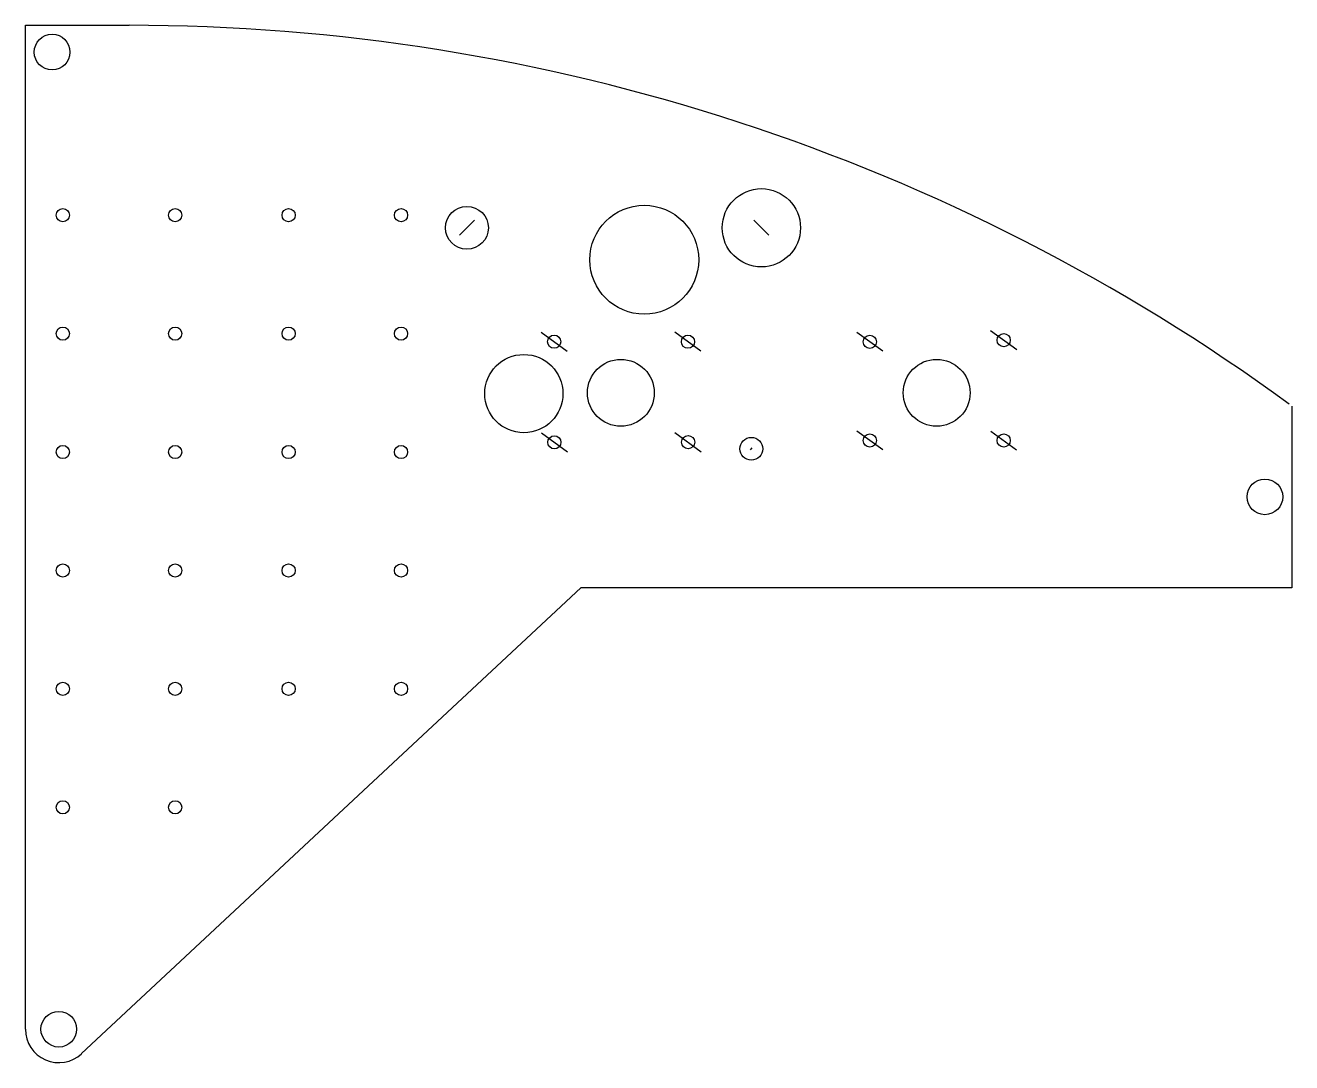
# Model space of a CAD drawing. Header units: inches. Extents: x -2.88 to 0.9, y -2.16 to 0.94.
import ezdxf

# ---------------------------------------------------------------- set-up
doc = ezdxf.new("R2010")
doc.units = ezdxf.units.IN
doc.header["$MEASUREMENT"] = 0
doc.linetypes.add('CENTERX2', pattern=[0.8, 0.5, -0.1, 0.1, -0.1])

msp = doc.modelspace()

# ---------------------------------------------------------------- linework, layer by layer
at = {"color": 7, "linetype": 'Continuous'}
for p, q in [((-2.8827, 0.9396), (-2.5727, 0.9396)), ((-2.8827, -2.0612), (-2.8827, 0.9396)), ((0.9023, -0.1983), (0.9023, -0.7416)), ((-1.222, -0.7416), (-2.7145, -2.1343)), ((0.9023, -0.7416), (-1.222, -0.7416))]:
    msp.add_line(p, q, dxfattribs=at)
at = {"color": 7, "linetype": 'CENTERX2'}
for p, q in [((-1.5852, 0.3119), (-1.5403, 0.3568)), ((-0.7052, 0.3568), (-0.6603, 0.3119)), ((-1.3412, 0.022), (-1.2632, -0.0343)), ((-0.8632, -0.0343), (-0.9412, 0.022)), ((-0.3199, -0.0343), (-0.3971, 0.0212)), ((0.0021, 0.0272), (0.0809, -0.0299)), ((-1.3404, -0.2788), (-1.2624, -0.3351)), ((-0.9412, -0.278), (-0.8624, -0.3351)), ((-0.3199, -0.3291), (-0.3971, -0.2736)), ((0.0029, -0.2736), (0.0801, -0.3291)), ((-0.7155, -0.329), (-0.71, -0.3235))]:
    msp.add_line(p, q, dxfattribs=at)
at = {"color": 7, "linetype": 'Continuous'}
for centre, radius in [((-2.8027, 0.8596), 0.0533), ((-0.6827, 0.3344), 0.117), ((-2.7707, 0.3721), 0.0197), ((-2.4347, 0.3721), 0.0197), ((-2.0957, 0.3721), 0.0197), ((-1.7597, 0.3721), 0.0197), ((-1.5627, 0.3344), 0.0641), ((-1.0327, 0.2388), 0.1628), ((-2.7707, 0.0181), 0.0197), ((-2.4347, 0.0181), 0.0197), ((-2.0957, 0.0181), 0.0197), ((-1.7597, 0.0181), 0.0197), ((-1.3022, -0.0061), 0.0197), ((-0.9022, -0.0061), 0.0197), ((-0.3585, -0.0065), 0.0197), ((0.0415, -0.0014), 0.0197), ((-1.3927, -0.1612), 0.1169), ((-1.1027, -0.1589), 0.1), ((-0.1589, -0.1589), 0.1), ((-1.3014, -0.3069), 0.0197), ((-0.9018, -0.3065), 0.0197), ((-0.7127, -0.3262), 0.034), ((-0.3585, -0.3014), 0.0197), ((0.0415, -0.3014), 0.0197), ((-2.7707, -0.3359), 0.0197), ((-2.4347, -0.3359), 0.0197), ((-2.0957, -0.3359), 0.0197), ((-1.7597, -0.3359), 0.0197), ((0.8223, -0.47), 0.0532), ((-2.7707, -0.6899), 0.0197), ((-2.4347, -0.6899), 0.0197), ((-2.0957, -0.6899), 0.0197), ((-1.7597, -0.6899), 0.0197), ((-2.7707, -1.0439), 0.0197), ((-2.4347, -1.0439), 0.0197), ((-2.0957, -1.0439), 0.0197), ((-1.7597, -1.0439), 0.0197), ((-2.7707, -1.3979), 0.0197), ((-2.4347, -1.3979), 0.0197), ((-2.7827, -2.0612), 0.0533)]:
    msp.add_circle(centre, radius, dxfattribs=at)
for centre, radius, start, end in [((-2.5727, -4.9354), 5.875, 53.82642, 90), ((-2.7827, -2.0612), 0.1, 180, 313.0191)]:
    msp.add_arc(centre, radius, start, end, dxfattribs=at)

doc.saveas('drawing.dxf')
